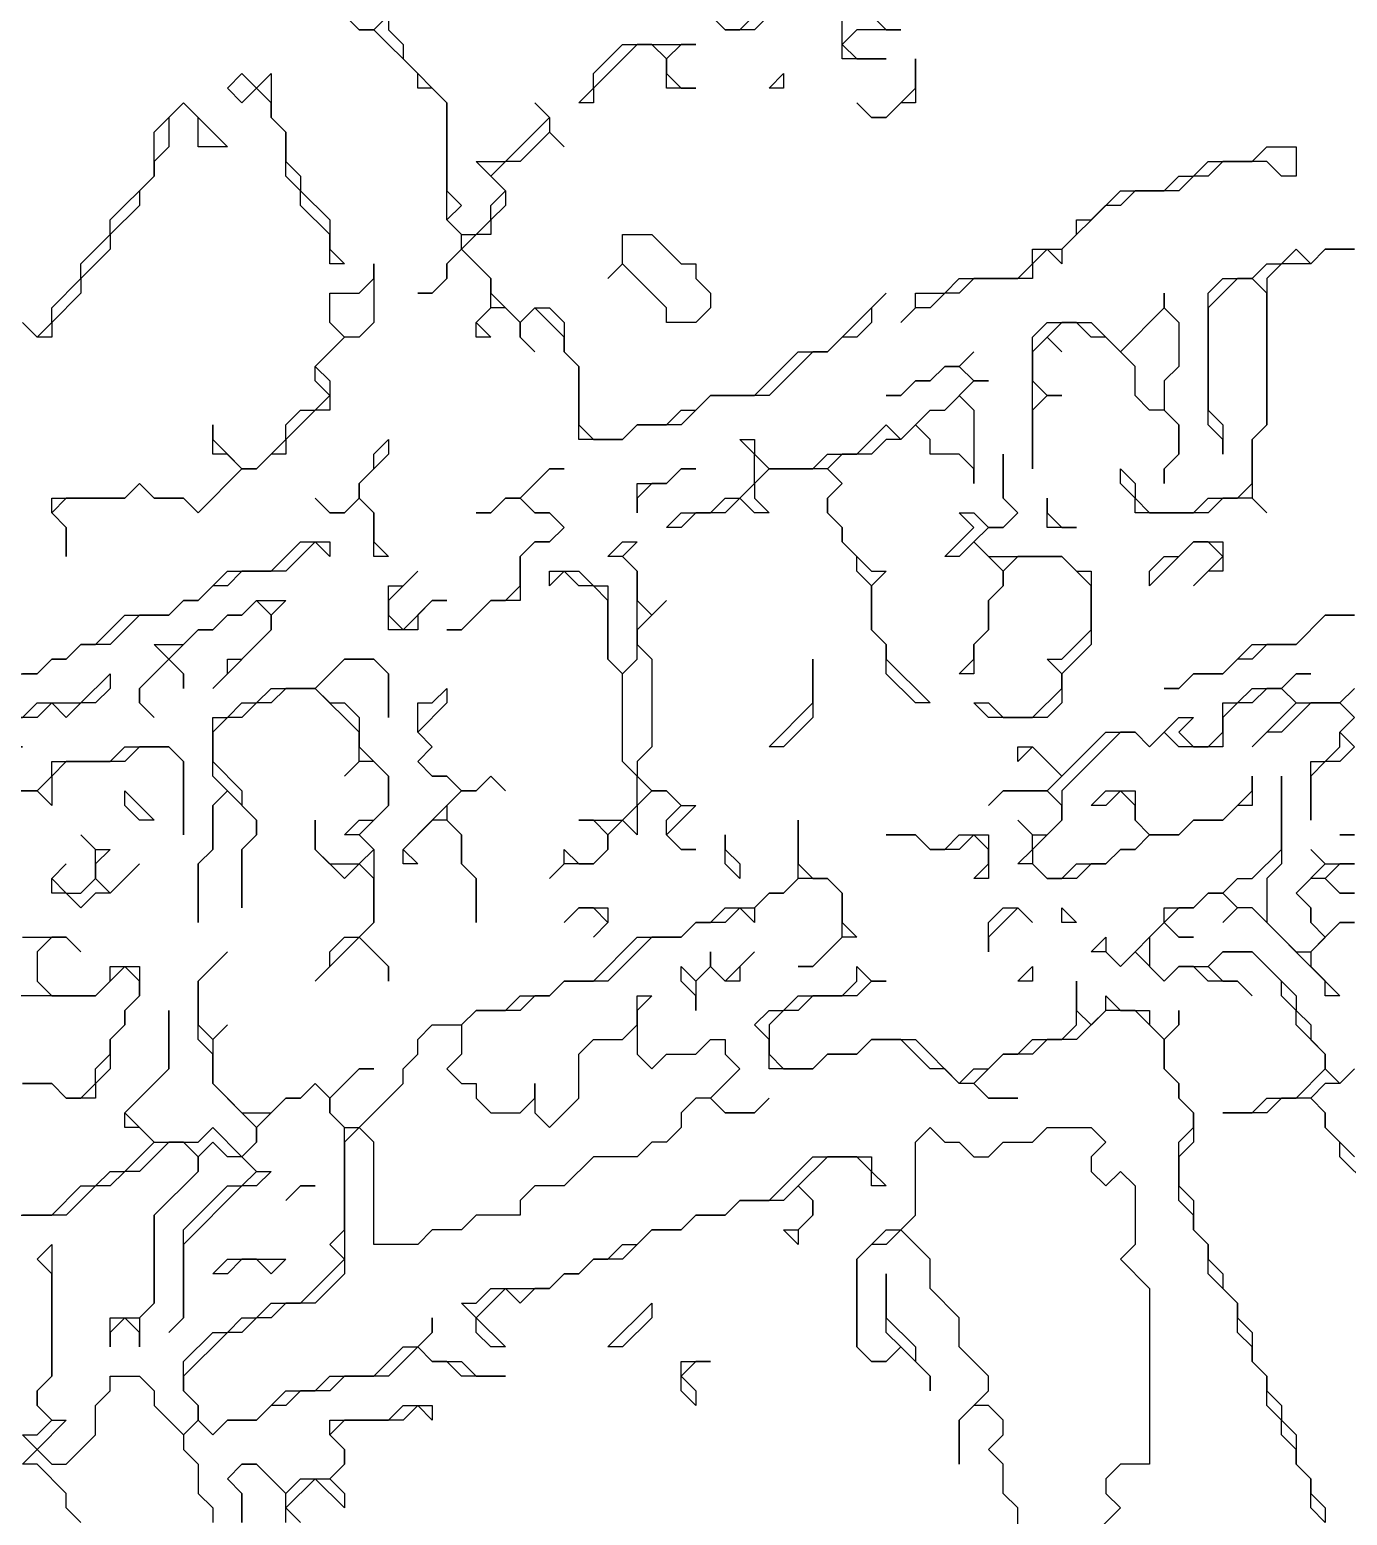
# Model space of a CAD drawing. Header units: metres. Extents: x 0 to 96.9, y 0 to 54.3.
# Drawn here: x 62.75 to 71.75, y 34.75 to 44.9 of the extents above; entities that cross this region are included whole.
import ezdxf

# ---------------------------------------------------------------- set-up
doc = ezdxf.new("R2010")
doc.units = ezdxf.units.M

msp = doc.modelspace()

# ---------------------------------------------------------------- linework, layer by layer
for points in [[(65.2, 45.3), (65.2, 44.9), (65.3, 44.8), (65.3, 44.7), (65.6, 44.4), (65.6, 43.8), (65.7, 43.7), (65.6, 43.6), (65.7, 43.5), (65.8, 43.5), (65.9, 43.6), (65.9, 43.7), (66, 43.8), (65.8, 44), (66, 44), (66.3, 44.3), (66.2, 44.4), (66.3, 44.3), (66.3, 44.2), (66.4, 44.1), (66.3, 44.2), (66.1, 44), (66, 44), (65.9, 43.9), (66, 43.8), (66, 43.7), (65.9, 43.6), (65.9, 43.5), (65.8, 43.5), (65.7, 43.4), (65.9, 43.2), (65.9, 43.1), (66.1, 42.9), (66.2, 43), (66.3, 43), (66.4, 42.9), (66.4, 42.7), (66.5, 42.6), (66.5, 42.2), (66.6, 42.1), (66.8, 42.1), (66.9, 42.2), (67.1, 42.2), (67.2, 42.3), (67.3, 42.3), (67.4, 42.4), (67.7, 42.4), (68, 42.7), (68.2, 42.7), (68.6, 43.1), (68.5, 43), (68.5, 42.9), (68.4, 42.8), (68.3, 42.8), (68.2, 42.7), (68.1, 42.7), (67.8, 42.4), (67.4, 42.4), (67.2, 42.2), (66.9, 42.2), (66.8, 42.1), (66.5, 42.1), (66.5, 42.6), (66.4, 42.7), (66.4, 42.8), (66.2, 43), (66.1, 42.9), (66.1, 42.8), (66.2, 42.7), (66.1, 42.8), (66.1, 42.9), (66, 43), (65.9, 43), (65.8, 42.9), (65.9, 42.8), (65.8, 42.8), (65.8, 42.9), (65.9, 43), (65.9, 43.2), (65.7, 43.4), (65.6, 43.3), (65.6, 43.2), (65.5, 43.1), (65.4, 43.1), (65.5, 43.1), (65.6, 43.2), (65.6, 43.3), (65.7, 43.4), (65.7, 43.5), (65.6, 43.6), (65.6, 44.4), (65.5, 44.5), (65.4, 44.5), (65.4, 44.6), (65.1, 44.9), (65, 44.9), (64.9, 45), (65, 44.9), (65.1, 44.9), (65.2, 45)], [(67.8, 45), (67.7, 44.9), (67.5, 44.9), (67.4, 45)], [(67.4, 45), (67.5, 44.9), (67.6, 44.9), (67.7, 45)], [(68.5, 45), (68.6, 44.9), (68.7, 44.9), (68.4, 44.9), (68.3, 44.8), (68.4, 44.7), (68.6, 44.7), (68.3, 44.7), (68.3, 45)], [(62.7, 42.9), (62.8, 42.8), (62.9, 42.9), (62.9, 43), (63.1, 43.2), (63.1, 43.3), (63.3, 43.5), (63.3, 43.6), (63.6, 43.9), (63.6, 44.2), (63.8, 44.4), (64.1, 44.1), (63.9, 44.1), (63.9, 44.3), (63.8, 44.4), (63.7, 44.3), (63.7, 44.1), (63.6, 44), (63.6, 43.9), (63.5, 43.8), (63.5, 43.7), (63.3, 43.5), (63.3, 43.4), (63.1, 43.2), (63.1, 43.1), (62.9, 42.9), (62.9, 42.8), (62.8, 42.8), (62.7, 42.9)], [(71.8, 43.4), (71.6, 43.4), (71.5, 43.3), (71.3, 43.3), (71.2, 43.2), (71.2, 42.2), (71.1, 42.1), (71.1, 41.7), (71.2, 41.6), (71.1, 41.7), (70.9, 41.7), (70.8, 41.6), (70.3, 41.6), (70.3, 41.7), (70.2, 41.8), (70.2, 41.9), (70.3, 41.8), (70.3, 41.7), (70.4, 41.6), (70.7, 41.6), (70.8, 41.7), (71, 41.7), (71.1, 41.8), (71.1, 42.1), (71.2, 42.2), (71.2, 43.1), (71.1, 43.2), (71, 43.2), (70.8, 43), (70.8, 42.3), (70.9, 42.2), (70.9, 42), (70.9, 42.1), (70.8, 42.2), (70.8, 43.1), (70.9, 43.2), (71.1, 43.2), (71.2, 43.3), (71.3, 43.3), (71.4, 43.4), (71.5, 43.3), (71.6, 43.4), (71.8, 43.4)], [(62.6, 40.5), (62.8, 40.5), (62.9, 40.6), (63, 40.6), (63.1, 40.7), (63.2, 40.7), (63.4, 40.9), (63.7, 40.9), (63.8, 41), (63.9, 41), (64.1, 41.2), (64.4, 41.2), (64.6, 41.4), (64.8, 41.4), (64.8, 41.3), (64.7, 41.4), (64.5, 41.2), (64.2, 41.2), (64.1, 41.1), (64, 41.1), (63.9, 41), (63.8, 41), (63.7, 40.9), (63.5, 40.9), (63.3, 40.7), (63.1, 40.7), (63, 40.6), (62.9, 40.6), (62.8, 40.5), (62.7, 40.5)], [(71.8, 40.9), (71.6, 40.9), (71.4, 40.7), (71.2, 40.7), (71.1, 40.6), (71, 40.6), (70.9, 40.5), (70.7, 40.5), (70.6, 40.4), (70.5, 40.4), (70.6, 40.4), (70.7, 40.5), (70.9, 40.5), (71.1, 40.7), (71.4, 40.7), (71.6, 40.9), (71.8, 40.9)], [(71.8, 40.2), (71.7, 40.1), (71.8, 40), (71.7, 39.9), (71.6, 39.9), (71.5, 39.8), (71.5, 39.5), (71.5, 39.9), (71.6, 39.9), (71.7, 40), (71.7, 40.1), (71.8, 40.2), (71.7, 40.3), (71.5, 40.3), (71.3, 40.1), (71.2, 40.1), (71.1, 40), (71.4, 40.3), (71.3, 40.4), (71.2, 40.4), (71.1, 40.3), (71, 40.3), (70.9, 40.2), (70.9, 40), (70.6, 40), (70.5, 40.1), (70.4, 40), (70.3, 40.1), (70.2, 40.1), (69.8, 39.7), (69.8, 39.5), (69.6, 39.3), (69.6, 39.2), (69.7, 39.1), (69.8, 39.1), (69.9, 39.2), (70.1, 39.2), (70.2, 39.3), (70.3, 39.3), (70.4, 39.4), (70.3, 39.5), (70.3, 39.6), (70.2, 39.7), (70.1, 39.6), (70, 39.6), (70.1, 39.7), (70.3, 39.7), (70.3, 39.5), (70.4, 39.4), (70.6, 39.4), (70.7, 39.5), (70.9, 39.5), (71.1, 39.7), (71.1, 39.8), (71.1, 39.6), (71, 39.6), (70.9, 39.5), (70.7, 39.5), (70.6, 39.4), (70.4, 39.4), (70.3, 39.3), (70.2, 39.3), (70.1, 39.2), (70, 39.2), (69.9, 39.1), (69.7, 39.1), (69.6, 39.2), (69.5, 39.2), (69.6, 39.3), (69.6, 39.4), (69.5, 39.5), (69.6, 39.4), (69.7, 39.4), (69.8, 39.5), (69.8, 39.6), (69.7, 39.7), (69.4, 39.7), (69.3, 39.6), (69.4, 39.7), (69.7, 39.7), (69.8, 39.8), (69.6, 40), (69.5, 39.9), (69.5, 40), (69.6, 40), (69.8, 39.8), (70.1, 40.1), (70.3, 40.1), (70.4, 40), (70.6, 40.2), (70.7, 40.2), (70.6, 40.1), (70.7, 40), (70.8, 40), (70.9, 40.1), (70.9, 40.3), (71, 40.3), (71.1, 40.4), (71.3, 40.4), (71.4, 40.5), (71.5, 40.5), (71.4, 40.5), (71.3, 40.4), (71.4, 40.3), (71.7, 40.3), (71.8, 40.4)], [(71.8, 40.4), (71.7, 40.3), (71.8, 40.2)], [(62.6, 39.7), (62.8, 39.7), (62.9, 39.8), (62.9, 39.9), (63.3, 39.9), (63.4, 40), (63.7, 40), (63.8, 39.9), (63.8, 39.4), (63.8, 39.9), (63.7, 40), (63.5, 40), (63.4, 39.9), (63, 39.9), (62.9, 39.8), (62.9, 39.6), (62.8, 39.7), (62.4, 39.7)], [(71.9, 37), (71.7, 37.2), (71.7, 37.3), (71.6, 37.4), (71.6, 37.5), (71.5, 37.6), (71.3, 37.6), (71.2, 37.5), (70.9, 37.5), (71.1, 37.5), (71.2, 37.6), (71.4, 37.6), (71.6, 37.8), (71.6, 37.9), (71.4, 38.1), (71.4, 38.2), (71.3, 38.3), (71.3, 38.4), (71.1, 38.6), (70.9, 38.6), (70.8, 38.5), (70.9, 38.4), (71, 38.4), (71.1, 38.3), (71, 38.4), (70.8, 38.4), (70.7, 38.5), (70.6, 38.5), (70.5, 38.4), (70.3, 38.6), (70.2, 38.5), (70.1, 38.6), (70, 38.6), (70.1, 38.7), (70.1, 38.6), (70.2, 38.5), (70.5, 38.8), (70.5, 38.9), (70.7, 38.9), (70.8, 39), (70.9, 39), (71, 39.1), (71.1, 39.1), (71.3, 39.3), (71.3, 39.8), (71.3, 39.2), (71.2, 39.1), (71.2, 38.8), (71.4, 38.6), (71.5, 38.6), (71.6, 38.7), (71.5, 38.8), (71.5, 38.9), (71.4, 39), (71.6, 39.2), (71.5, 39.3), (71.6, 39.2), (71.8, 39.2), (71.7, 39.2), (71.6, 39.1), (71.7, 39), (71.8, 39), (71.7, 39), (71.6, 39.1), (71.5, 39.1), (71.4, 39), (71.5, 38.9), (71.5, 38.8), (71.6, 38.7), (71.7, 38.8), (71.8, 38.8), (71.7, 38.8), (71.5, 38.6), (71.5, 38.5), (71.7, 38.3), (71.6, 38.3), (71.6, 38.4), (71.1, 38.9), (71, 38.9), (70.9, 38.8), (71, 38.9), (70.9, 39), (70.8, 39), (70.7, 38.9), (70.6, 38.9), (70.5, 38.8), (70.6, 38.7), (70.7, 38.7), (70.6, 38.7), (70.5, 38.8), (70.4, 38.7), (70.4, 38.5), (70.5, 38.4), (70.6, 38.5), (70.8, 38.5), (70.9, 38.6), (71.1, 38.6), (71.4, 38.3), (71.4, 38.2), (71.5, 38.1), (71.5, 38), (71.6, 37.9), (71.6, 37.8), (71.7, 37.7), (71.8, 37.8)], [(62.6, 36.8), (62.9, 36.8), (63.1, 37), (63.2, 37), (63.3, 37.1), (63.4, 37.1), (63.6, 37.3), (63.5, 37.4), (63.4, 37.4), (63.4, 37.5), (63.7, 37.8), (63.7, 38.2), (63.7, 37.8), (63.4, 37.5), (63.6, 37.3), (63.9, 37.3), (64, 37.4), (64.2, 37.2), (64.3, 37.3), (64.3, 37.4), (64, 37.7), (64, 37.9), (63.9, 38), (63.9, 38.4), (64.1, 38.6), (63.9, 38.4), (63.9, 38.1), (64, 38), (64.1, 38.1), (64, 38), (64, 37.7), (64.2, 37.5), (64.4, 37.5), (64.5, 37.6), (64.6, 37.6), (64.7, 37.7), (64.8, 37.6), (65, 37.8), (65.1, 37.8), (65, 37.8), (64.8, 37.6), (64.8, 37.5), (64.9, 37.4), (65, 37.4), (65.3, 37.7), (65.3, 37.8), (65.4, 37.9), (65.4, 38), (65.5, 38.1), (65.7, 38.1), (65.8, 38.2), (66, 38.2), (66.1, 38.3), (66.3, 38.3), (66.4, 38.4), (66.6, 38.4), (66.9, 38.7), (67.2, 38.7), (67.3, 38.8), (67.4, 38.8), (67.5, 38.9), (67.7, 38.9), (67.8, 39), (67.9, 39), (68, 39.1), (68, 39.5), (68, 39.2), (68.1, 39.1), (68.2, 39.1), (68.3, 39), (68.3, 38.8), (68.4, 38.7), (68.3, 38.7), (68.1, 38.5), (68, 38.5), (68.1, 38.5), (68.3, 38.7), (68.3, 39), (68.2, 39.1), (68, 39.1), (67.9, 39), (67.8, 39), (67.7, 38.9), (67.7, 38.8), (67.6, 38.9), (67.5, 38.8), (67.3, 38.8), (67.2, 38.7), (67, 38.7), (66.7, 38.4), (66.4, 38.4), (66.3, 38.3), (66.2, 38.3), (66.1, 38.2), (65.8, 38.2), (65.7, 38.1), (65.7, 37.9), (65.6, 37.8), (65.7, 37.7), (65.8, 37.7), (65.8, 37.6), (65.9, 37.5), (66.1, 37.5), (66.2, 37.6), (66.2, 37.7), (66.2, 37.5), (66.3, 37.4), (66.5, 37.6), (66.5, 37.9), (66.6, 38), (66.8, 38), (66.9, 38.1), (66.9, 38.3), (67, 38.3), (66.9, 38.2), (66.9, 37.9), (67, 37.8), (67.1, 37.9), (67.3, 37.9), (67.4, 38), (67.5, 38), (67.5, 37.9), (67.6, 37.8), (67.4, 37.6), (67.5, 37.5), (67.7, 37.5), (67.8, 37.6), (67.7, 37.5), (67.5, 37.5), (67.4, 37.6), (67.3, 37.6), (67.2, 37.5), (67.2, 37.4), (67.1, 37.3), (67, 37.3), (66.9, 37.2), (66.6, 37.2), (66.4, 37), (66.2, 37), (66.1, 36.9), (66.1, 36.8), (65.8, 36.8), (65.7, 36.7), (65.5, 36.7), (65.4, 36.6), (65.1, 36.6), (65.1, 37.3), (65, 37.4), (64.9, 37.3), (64.9, 36.4), (64.7, 36.2), (64.5, 36.2), (64.4, 36.1), (64.3, 36.1), (64.2, 36), (64.1, 36), (63.8, 35.7), (63.8, 35.6), (63.9, 35.5), (63.9, 35.4), (64, 35.3), (64.1, 35.4), (64.3, 35.4), (64.5, 35.6), (64.7, 35.6), (64.8, 35.7), (65.1, 35.7), (65.3, 35.9), (65.4, 35.9), (65.5, 36), (65.5, 36.1), (65.5, 36), (65.4, 35.9), (65.5, 35.8), (65.7, 35.8), (65.8, 35.7), (66, 35.7), (65.7, 35.7), (65.6, 35.8), (65.5, 35.8), (65.4, 35.9), (65.2, 35.7), (64.9, 35.7), (64.8, 35.6), (64.6, 35.6), (64.5, 35.5), (64.4, 35.5), (64.3, 35.4), (64.1, 35.4), (64, 35.3), (63.9, 35.4), (63.8, 35.3), (63.8, 35.2), (63.9, 35.1), (63.9, 34.9), (64, 34.8), (64, 34.7)], [(71.8, 39.4), (71.7, 39.4), (71.8, 39.4)], [(62.7, 38.7), (63, 38.7), (63.1, 38.6), (63, 38.7), (62.9, 38.7), (62.8, 38.6), (62.8, 38.4), (62.9, 38.3), (63.2, 38.3), (63.3, 38.4), (63.3, 38.5), (63.5, 38.5), (63.5, 38.3), (63.4, 38.2), (63.4, 38.1), (63.3, 38), (63.3, 37.8), (63.2, 37.7), (63.2, 37.6), (63, 37.6), (62.9, 37.7), (62.7, 37.7)], [(62.7, 37.7), (62.9, 37.7), (63, 37.6), (63.1, 37.6), (63.2, 37.7), (63.2, 37.8), (63.3, 37.9), (63.3, 38), (63.4, 38.1), (63.4, 38.2), (63.5, 38.3), (63.5, 38.4), (63.4, 38.5), (63.2, 38.3), (62.6, 38.3)], [(71.6, 34.7), (71.5, 34.8), (71.5, 35), (71.4, 35.1), (71.4, 35.2), (71.3, 35.3), (71.3, 35.4), (71.2, 35.5), (71.2, 35.7), (71.1, 35.8), (71.1, 35.9), (71, 36), (71, 36.2), (70.8, 36.4), (70.8, 36.6), (70.7, 36.7), (70.7, 36.8), (70.6, 36.9), (70.6, 37.3), (70.7, 37.4), (70.7, 37.5), (70.6, 37.6), (70.6, 37.7), (70.5, 37.8), (70.5, 38), (70.3, 38.2), (70.1, 38.2), (69.9, 38), (69.7, 38), (69.6, 37.9), (69.4, 37.9), (69.2, 37.7), (69.3, 37.6), (69.5, 37.6), (69.3, 37.6), (69.2, 37.7), (69.1, 37.7), (69, 37.8), (68.9, 37.8), (68.7, 38), (68.5, 38), (68.4, 37.9), (68.2, 37.9), (68.1, 37.8), (67.8, 37.8), (67.8, 38), (67.7, 38.1), (67.8, 38.2), (67.9, 38.2), (68, 38.3), (68.3, 38.3), (68.4, 38.4), (68.4, 38.5), (68.5, 38.4), (68.6, 38.4), (68.5, 38.4), (68.4, 38.3), (68.1, 38.3), (68, 38.2), (67.9, 38.2), (67.8, 38.1), (67.8, 37.9), (67.9, 37.8), (68.1, 37.8), (68.2, 37.9), (68.4, 37.9), (68.5, 38), (68.8, 38), (69.1, 37.7), (69.2, 37.8), (69.3, 37.8), (69.4, 37.9), (69.5, 37.9), (69.6, 38), (69.8, 38), (69.9, 38.1), (69.9, 38.4), (69.9, 38.2), (70, 38.1), (70.1, 38.2), (70.1, 38.3), (70.2, 38.2), (70.4, 38.2), (70.4, 38.1), (70.5, 38), (70.6, 38.1), (70.6, 38.2), (70.6, 38.1), (70.5, 38), (70.5, 37.8), (70.6, 37.7), (70.6, 37.6), (70.7, 37.5), (70.7, 37.3), (70.6, 37.2), (70.6, 37), (70.7, 36.9), (70.7, 36.7), (70.8, 36.6), (70.8, 36.5), (70.9, 36.4), (70.9, 36.3), (71, 36.2), (71, 36.1), (71.1, 36), (71.1, 35.8), (71.2, 35.7), (71.2, 35.6), (71.3, 35.5), (71.3, 35.4), (71.4, 35.3), (71.4, 35.1), (71.5, 35), (71.5, 34.9), (71.6, 34.8), (71.6, 34.7)], [(71.8, 37.8), (71.7, 37.7), (71.6, 37.7), (71.5, 37.6), (71.6, 37.5), (71.6, 37.4), (71.8, 37.2)], [(63.1, 34.7), (63, 34.8), (63, 34.9), (62.8, 35.1), (62.7, 35.1), (62.8, 35.2), (62.7, 35.3), (62.8, 35.3), (62.9, 35.4), (62.8, 35.5), (62.8, 35.6), (62.9, 35.7), (62.9, 36.4), (62.8, 36.5), (62.9, 36.6), (62.9, 35.7), (62.8, 35.6), (62.8, 35.5), (62.9, 35.4), (63, 35.4), (62.8, 35.2), (62.9, 35.1), (63, 35.1), (63.2, 35.3), (63.2, 35.5), (63.3, 35.6), (63.3, 35.7), (63.5, 35.7), (63.6, 35.6), (63.6, 35.5), (63.8, 35.3), (63.9, 35.4), (63.9, 35.5), (63.8, 35.6), (63.8, 35.8), (64, 36), (64.1, 36), (64.2, 36.1), (64.3, 36.1), (64.4, 36.2), (64.6, 36.2), (64.9, 36.5), (64.8, 36.6), (64.9, 36.7), (64.9, 37.4), (64.8, 37.5), (64.8, 37.6), (64.7, 37.7), (64.6, 37.6), (64.5, 37.6), (64.3, 37.4), (64.3, 37.3), (64.2, 37.2), (64.3, 37.1), (64.4, 37.1), (64.3, 37), (64.2, 37), (63.8, 36.6), (63.8, 36.1), (63.7, 36), (63.8, 36.1), (63.8, 36.7), (64.1, 37), (64.2, 37), (64.3, 37.1), (64.2, 37.2), (64.1, 37.2), (64, 37.3), (63.9, 37.2), (63.9, 37.1), (63.6, 36.8), (63.6, 36.2), (63.5, 36.1), (63.5, 35.9), (63.5, 36), (63.4, 36.1), (63.3, 36), (63.3, 35.9), (63.3, 36.1), (63.5, 36.1), (63.6, 36.2), (63.6, 36.8), (63.9, 37.1), (63.9, 37.2), (63.8, 37.3), (63.7, 37.3), (63.5, 37.1), (63.4, 37.1), (63.3, 37), (63.2, 37), (63, 36.8), (62.7, 36.8)], [(69.5, 34.5), (69.5, 34.8), (69.4, 34.9), (69.4, 35.1), (69.3, 35.2), (69.4, 35.3), (69.4, 35.4), (69.3, 35.5), (69.2, 35.5), (69.1, 35.4), (69.1, 35.1), (69.1, 35.4), (69.3, 35.6), (69.3, 35.7), (69.1, 35.9), (69.1, 36.1), (68.9, 36.3), (68.9, 36.5), (68.7, 36.7), (68.6, 36.6), (68.5, 36.6), (68.4, 36.5), (68.4, 35.9), (68.5, 35.8), (68.6, 35.8), (68.7, 35.9), (68.6, 36), (68.6, 36.4), (68.6, 36.1), (68.8, 35.9), (68.8, 35.8), (68.9, 35.7), (68.9, 35.6), (68.9, 35.7), (68.7, 35.9), (68.6, 35.8), (68.5, 35.8), (68.4, 35.9), (68.4, 36.5), (68.6, 36.7), (68.7, 36.7), (68.8, 36.8), (68.8, 37.3), (68.9, 37.4), (69, 37.3), (69.1, 37.3), (69.2, 37.2), (69.3, 37.2), (69.4, 37.3), (69.6, 37.3), (69.7, 37.4), (70, 37.4), (70.1, 37.3), (70, 37.2), (70, 37.1), (70.1, 37), (70.2, 37.1), (70.3, 37), (70.3, 36.6), (70.2, 36.5), (70.4, 36.3), (70.4, 35.1), (70.2, 35.1), (70.1, 35), (70.1, 34.9), (70.2, 34.8), (70, 34.6)], [(64.2, 34.7), (64.2, 34.9), (64.1, 35), (64.2, 35.1), (64.3, 35.1), (64.5, 34.9), (64.6, 35), (64.8, 35), (64.9, 35.1), (64.9, 35.2), (64.8, 35.3), (64.8, 35.4), (65.2, 35.4), (65.3, 35.5), (65.5, 35.5), (65.5, 35.4), (65.4, 35.5), (65.3, 35.4), (64.9, 35.4), (64.8, 35.3), (64.9, 35.2), (64.9, 35.1), (64.8, 35), (64.9, 34.9), (64.9, 34.8), (64.7, 35), (64.5, 34.8), (64.6, 34.7)], [(64.5, 34.7), (64.5, 34.9), (64.3, 35.1), (64.2, 35.1), (64.1, 35), (64.2, 34.9), (64.2, 34.7)]]:
    msp.add_lwpolyline(points)
for points in [[(66.5, 44.4), (66.6, 44.5), (66.6, 44.6), (66.8, 44.8), (67.3, 44.8), (67.2, 44.8), (67.1, 44.7), (67.1, 44.6), (67.2, 44.5), (67.3, 44.5), (67.1, 44.5), (67.1, 44.7), (67, 44.8), (66.9, 44.8), (66.6, 44.5), (66.6, 44.4)], [(68.5, 44.3), (68.4, 44.4), (68.5, 44.3), (68.6, 44.3), (68.8, 44.5), (68.8, 44.7), (68.8, 44.4), (68.7, 44.4), (68.6, 44.3)], [(64.8, 43.3), (64.8, 43.5), (64.6, 43.7), (64.6, 43.8), (64.5, 43.9), (64.5, 44.2), (64.4, 44.3), (64.4, 44.4), (64.3, 44.5), (64.2, 44.4), (64.1, 44.5), (64.2, 44.6), (64.3, 44.5), (64.4, 44.6), (64.4, 44.3), (64.5, 44.2), (64.5, 44), (64.6, 43.9), (64.6, 43.8), (64.8, 43.6), (64.8, 43.4), (64.9, 43.3)], [(67.8, 44.5), (67.9, 44.6), (67.9, 44.5)], [(68.7, 42.9), (68.8, 43), (68.8, 43.1), (69, 43.1), (69.1, 43.2), (69.5, 43.2), (69.6, 43.3), (69.6, 43.4), (69.8, 43.4), (69.9, 43.5), (69.9, 43.6), (70, 43.6), (70.2, 43.8), (70.5, 43.8), (70.6, 43.9), (70.7, 43.9), (70.8, 44), (71.1, 44), (71.2, 44.1), (71.4, 44.1), (71.4, 43.9), (71.3, 43.9), (71.2, 44), (70.9, 44), (70.8, 43.9), (70.7, 43.9), (70.6, 43.8), (70.3, 43.8), (70.2, 43.7), (70.1, 43.7), (69.8, 43.4), (69.8, 43.3), (69.7, 43.4), (69.6, 43.3), (69.6, 43.2), (69.2, 43.2), (69.1, 43.1), (69, 43.1), (68.9, 43), (68.8, 43)], [(67.1, 42.9), (67.1, 43), (66.8, 43.3), (66.7, 43.2), (66.8, 43.3), (66.8, 43.5), (67, 43.5), (67.2, 43.3), (67.3, 43.3), (67.3, 43.2), (67.4, 43.1), (67.4, 43), (67.3, 42.9)], [(63, 41.3), (63, 41.5), (62.9, 41.6), (62.9, 41.7), (63.4, 41.7), (63.5, 41.8), (63.6, 41.7), (63.8, 41.7), (63.9, 41.6), (64.2, 41.9), (64.1, 42), (64, 42), (64, 42.2), (64, 42.1), (64.2, 41.9), (64.3, 41.9), (64.5, 42.1), (64.5, 42.2), (64.6, 42.3), (64.7, 42.3), (64.8, 42.4), (64.7, 42.5), (64.7, 42.6), (64.9, 42.8), (64.8, 42.9), (64.8, 43.1), (65, 43.1), (65.1, 43.2), (65.1, 43.3), (65.1, 42.9), (65, 42.8), (64.9, 42.8), (64.7, 42.6), (64.8, 42.5), (64.8, 42.3), (64.7, 42.3), (64.5, 42.1), (64.5, 42), (64.4, 42), (64.3, 41.9), (64.2, 41.9), (63.9, 41.6), (63.8, 41.7), (63.6, 41.7), (63.5, 41.8), (63.4, 41.7), (63, 41.7), (62.9, 41.6), (63, 41.5)], [(70.5, 41.8), (70.5, 41.9), (70.6, 42), (70.6, 42.2), (70.5, 42.3), (70.4, 42.3), (70.3, 42.4), (70.3, 42.6), (70.1, 42.8), (70, 42.8), (69.9, 42.9), (69.8, 42.9), (69.7, 42.8), (69.8, 42.7), (69.7, 42.8), (69.6, 42.7), (69.6, 42.5), (69.7, 42.4), (69.8, 42.4), (69.7, 42.4), (69.6, 42.3), (69.6, 41.9), (69.6, 42.8), (69.7, 42.9), (70, 42.9), (70.2, 42.7), (70.5, 43), (70.5, 43.1), (70.5, 43), (70.6, 42.9), (70.6, 42.6), (70.5, 42.5), (70.5, 42.3), (70.6, 42.2), (70.6, 42), (70.5, 41.9)], [(68.8, 40.3), (68.6, 40.5), (68.6, 40.7), (68.5, 40.8), (68.5, 41.1), (68.4, 41.2), (68.4, 41.3), (68.3, 41.4), (68.3, 41.5), (68.2, 41.6), (68.2, 41.7), (68.3, 41.8), (68.2, 41.9), (67.8, 41.9), (67.7, 41.8), (67.7, 41.7), (67.8, 41.6), (67.7, 41.6), (67.6, 41.7), (67.5, 41.6), (67.3, 41.6), (67.2, 41.5), (67.1, 41.5), (67.2, 41.6), (67.4, 41.6), (67.5, 41.7), (67.6, 41.7), (67.7, 41.8), (67.7, 42), (67.6, 42.1), (67.7, 42.1), (67.7, 42), (67.8, 41.9), (68.1, 41.9), (68.2, 42), (68.4, 42), (68.6, 42.2), (68.7, 42.1), (68.9, 42.3), (69, 42.3), (69.2, 42.5), (69.1, 42.6), (69, 42.6), (68.9, 42.5), (68.8, 42.5), (68.7, 42.4), (68.6, 42.4), (68.7, 42.4), (68.8, 42.5), (68.9, 42.5), (69, 42.6), (69.1, 42.6), (69.2, 42.7), (69.1, 42.6), (69.2, 42.5), (69.3, 42.5), (69.2, 42.5), (69.1, 42.4), (69.2, 42.3), (69.2, 41.8), (69.2, 41.9), (69.1, 42), (68.9, 42), (68.9, 42.1), (68.8, 42.2), (68.7, 42.1), (68.6, 42.1), (68.5, 42), (68.3, 42), (68.2, 41.9), (68.3, 41.8), (68.2, 41.7), (68.2, 41.6), (68.3, 41.5), (68.3, 41.4), (68.5, 41.2), (68.6, 41.2), (68.5, 41.1), (68.5, 40.8), (68.6, 40.7), (68.6, 40.6), (68.9, 40.3)], [(65.1, 41.3), (65.1, 41.6), (65, 41.7), (64.9, 41.6), (64.8, 41.6), (64.7, 41.7), (64.8, 41.6), (64.9, 41.6), (65, 41.7), (65, 41.8), (65.1, 41.9), (65.1, 42), (65.2, 42.1), (65.2, 42), (65, 41.8), (65, 41.7), (65.1, 41.6), (65.1, 41.4), (65.2, 41.3)], [(69.3, 40.2), (69.2, 40.3), (69.3, 40.3), (69.4, 40.2), (69.6, 40.2), (69.8, 40.4), (69.8, 40.5), (69.7, 40.6), (69.8, 40.6), (70, 40.8), (70, 41.1), (69.8, 41.3), (69.5, 41.3), (69.4, 41.2), (69.4, 41.1), (69.3, 41), (69.3, 40.8), (69.2, 40.7), (69.2, 40.5), (69.1, 40.5), (69.2, 40.6), (69.2, 40.7), (69.3, 40.8), (69.3, 41), (69.4, 41.1), (69.4, 41.2), (69.2, 41.4), (69.1, 41.3), (69, 41.3), (69.2, 41.5), (69.1, 41.6), (69.2, 41.6), (69.3, 41.5), (69.4, 41.5), (69.5, 41.6), (69.4, 41.7), (69.4, 42), (69.4, 41.7), (69.5, 41.6), (69.4, 41.5), (69.3, 41.5), (69.2, 41.4), (69.3, 41.3), (69.8, 41.3), (69.9, 41.2), (70, 41.2), (70, 40.7), (69.8, 40.5), (69.8, 40.3), (69.7, 40.2)], [(65.6, 40.8), (65.7, 40.8), (65.9, 41), (66, 41), (66.1, 41.1), (66.1, 41.3), (66.2, 41.4), (66.3, 41.4), (66.4, 41.5), (66.3, 41.6), (66.2, 41.6), (66.1, 41.7), (66, 41.7), (65.9, 41.6), (65.8, 41.6), (65.9, 41.6), (66, 41.7), (66.1, 41.7), (66.3, 41.9), (66.4, 41.9), (66.3, 41.9), (66.1, 41.7), (66.2, 41.6), (66.3, 41.6), (66.4, 41.5), (66.3, 41.4), (66.2, 41.4), (66.1, 41.3), (66.1, 41), (65.9, 41), (65.7, 40.8)], [(66.9, 41.6), (66.9, 41.8), (67.1, 41.8), (67.2, 41.9), (67.3, 41.9), (67.2, 41.9), (67.1, 41.8), (67, 41.8), (66.9, 41.7)], [(69.7, 41.5), (69.7, 41.7), (69.7, 41.6), (69.8, 41.5), (69.9, 41.5)], [(66.3, 39.1), (66.4, 39.2), (66.4, 39.3), (66.5, 39.2), (66.6, 39.2), (66.7, 39.3), (66.7, 39.4), (66.6, 39.5), (66.5, 39.5), (66.8, 39.5), (66.9, 39.6), (66.9, 39.8), (66.8, 39.9), (66.8, 40.5), (66.7, 40.6), (66.7, 41), (66.6, 41.1), (66.5, 41.1), (66.4, 41.2), (66.3, 41.1), (66.3, 41.2), (66.5, 41.2), (66.6, 41.1), (66.7, 41.1), (66.7, 40.6), (66.8, 40.5), (66.9, 40.6), (66.9, 41.2), (66.8, 41.3), (66.7, 41.3), (66.8, 41.4), (66.9, 41.4), (66.8, 41.3), (66.9, 41.2), (66.9, 41), (67, 40.9), (67.1, 41), (66.9, 40.8), (66.9, 40.7), (67, 40.6), (67, 40), (66.9, 39.9), (66.9, 39.8), (67, 39.7), (67.1, 39.7), (67.2, 39.6), (67.3, 39.6), (67.1, 39.4), (67.2, 39.3), (67.3, 39.3), (67.2, 39.3), (67.1, 39.4), (67.1, 39.5), (67.2, 39.6), (67.1, 39.7), (67, 39.7), (66.9, 39.6), (66.9, 39.4), (66.8, 39.5), (66.7, 39.4), (66.7, 39.3), (66.6, 39.2), (66.4, 39.2)], [(70.4, 41.1), (70.4, 41.2), (70.5, 41.3), (70.6, 41.3), (70.7, 41.4), (70.9, 41.4), (70.9, 41.2), (70.8, 41.2), (70.7, 41.1), (70.9, 41.3), (70.8, 41.4), (70.7, 41.4)], [(65.2, 40.8), (65.2, 41.1), (65.3, 41.1), (65.4, 41.2), (65.2, 41), (65.2, 40.9), (65.3, 40.8), (65.5, 41), (65.6, 41), (65.5, 41), (65.4, 40.9), (65.4, 40.8)], [(63.6, 40.2), (63.5, 40.3), (63.5, 40.4), (63.7, 40.6), (63.6, 40.7), (63.8, 40.7), (63.9, 40.8), (64, 40.8), (64.1, 40.9), (64.2, 40.9), (64.3, 41), (64.5, 41), (64.4, 40.9), (64.4, 40.8), (64, 40.4), (64.1, 40.5), (64.1, 40.6), (64.2, 40.6), (64.4, 40.8), (64.4, 40.9), (64.3, 41), (64.2, 40.9), (64.1, 40.9), (64, 40.8), (63.9, 40.8), (63.7, 40.6), (63.8, 40.5), (63.8, 40.4), (63.8, 40.5), (63.7, 40.6), (63.5, 40.4), (63.5, 40.3)], [(62.6, 40), (62.5, 40.1), (62.6, 40.2), (62.7, 40.2), (62.8, 40.3), (63.1, 40.3), (63.3, 40.5), (63.3, 40.4), (63.2, 40.3), (63.1, 40.3), (63, 40.2), (62.9, 40.3), (62.8, 40.2), (62.6, 40.2), (62.5, 40.1), (62.6, 40), (62.7, 40)], [(64.7, 38.4), (64.8, 38.5), (64.8, 38.6), (64.9, 38.7), (65, 38.7), (65.1, 38.8), (65.1, 39.1), (65, 39.2), (64.9, 39.1), (64.7, 39.3), (64.7, 39.5), (64.7, 39.3), (64.8, 39.2), (65, 39.2), (65.1, 39.3), (65, 39.4), (64.9, 39.4), (65, 39.5), (65.1, 39.5), (65.2, 39.6), (65.2, 39.8), (65.1, 39.9), (65, 39.9), (64.9, 39.8), (65, 39.9), (65, 40.1), (64.7, 40.4), (64.5, 40.4), (64.4, 40.3), (64.3, 40.3), (64.2, 40.2), (64.1, 40.2), (64, 40.1), (64, 39.9), (64.2, 39.7), (64.2, 39.6), (64.3, 39.5), (64.3, 39.4), (64.2, 39.3), (64.2, 38.9), (64.2, 39.3), (64.3, 39.4), (64.3, 39.5), (64.1, 39.7), (64, 39.6), (64, 39.3), (63.9, 39.2), (63.9, 38.8), (63.9, 39.2), (64, 39.3), (64, 39.6), (64.1, 39.7), (64, 39.8), (64, 40.2), (64.1, 40.2), (64.2, 40.3), (64.3, 40.3), (64.4, 40.4), (64.7, 40.4), (64.9, 40.6), (65.1, 40.6), (65.2, 40.5), (65.2, 40.2), (65.2, 40.5), (65.1, 40.6), (64.9, 40.6), (64.7, 40.4), (64.8, 40.3), (64.9, 40.3), (65, 40.2), (65, 40), (65.2, 39.8), (65.2, 39.6), (65, 39.4), (65.1, 39.3), (65.1, 38.8), (65, 38.7), (65.2, 38.5), (65.2, 38.4), (65.2, 38.5), (65, 38.7)], [(67.8, 40), (68.1, 40.3), (68.1, 40.6), (68.1, 40.2), (67.9, 40)], [(65.8, 38.8), (65.8, 39.1), (65.7, 39.2), (65.7, 39.4), (65.6, 39.5), (65.5, 39.5), (65.3, 39.3), (65.4, 39.2), (65.3, 39.2), (65.3, 39.3), (65.7, 39.7), (65.6, 39.8), (65.5, 39.8), (65.4, 39.9), (65.5, 40), (65.4, 40.1), (65.4, 40.3), (65.5, 40.3), (65.6, 40.4), (65.6, 40.3), (65.4, 40.1), (65.5, 40), (65.4, 39.9), (65.5, 39.8), (65.6, 39.8), (65.7, 39.7), (65.8, 39.7), (65.9, 39.8), (66, 39.7), (65.9, 39.8), (65.8, 39.7), (65.7, 39.7), (65.6, 39.6), (65.6, 39.5), (65.7, 39.4), (65.7, 39.2), (65.8, 39.1)], [(63.5, 39.5), (63.4, 39.6), (63.4, 39.7), (63.6, 39.5)], [(63.1, 38.9), (63, 39), (62.9, 39), (62.9, 39.1), (63, 39.2), (62.9, 39.1), (63, 39), (63.1, 39), (63.2, 39.1), (63.2, 39.3), (63.1, 39.4), (63.2, 39.3), (63.3, 39.3), (63.2, 39.2), (63.2, 39.1), (63.3, 39), (63.5, 39.2), (63.3, 39), (63.2, 39)], [(67.6, 39.1), (67.5, 39.2), (67.5, 39.4), (67.5, 39.3), (67.6, 39.2)], [(69.2, 39.1), (69.3, 39.2), (69.3, 39.3), (69.2, 39.4), (69.1, 39.3), (68.9, 39.3), (68.8, 39.4), (68.6, 39.4), (68.8, 39.4), (68.9, 39.3), (69, 39.3), (69.1, 39.4), (69.3, 39.4), (69.3, 39.1)], [(66.6, 38.7), (66.7, 38.8), (66.6, 38.9), (66.5, 38.9), (66.4, 38.8), (66.5, 38.9), (66.7, 38.9), (66.7, 38.8)], [(69.3, 38.6), (69.3, 38.8), (69.4, 38.9), (69.5, 38.9), (69.6, 38.8), (69.5, 38.9), (69.3, 38.7)], [(69.8, 38.8), (69.8, 38.9), (69.9, 38.8)], [(67.3, 38.2), (67.3, 38.3), (67.2, 38.4), (67.2, 38.5), (67.3, 38.4), (67.4, 38.5), (67.4, 38.6), (67.4, 38.5), (67.5, 38.4), (67.7, 38.6), (67.6, 38.5), (67.6, 38.4), (67.5, 38.4), (67.4, 38.5), (67.3, 38.4)], [(69.5, 38.4), (69.6, 38.5), (69.6, 38.4)], [(65.9, 35.9), (65.8, 36), (65.8, 36.1), (65.7, 36.2), (65.8, 36.2), (65.9, 36.3), (66.3, 36.3), (66.4, 36.4), (66.5, 36.4), (66.6, 36.5), (66.7, 36.5), (66.8, 36.6), (66.9, 36.6), (67, 36.7), (67.2, 36.7), (67.3, 36.8), (67.5, 36.8), (67.6, 36.9), (67.8, 36.9), (68.1, 37.2), (68.5, 37.2), (68.5, 37.1), (68.6, 37), (68.5, 37), (68.5, 37.1), (68.4, 37.2), (68.2, 37.2), (68, 37), (68.1, 36.9), (68.1, 36.8), (68, 36.7), (68, 36.6), (67.9, 36.7), (68, 36.7), (68.1, 36.8), (68.1, 36.9), (68, 37), (67.9, 36.9), (67.6, 36.9), (67.5, 36.8), (67.3, 36.8), (67.2, 36.7), (67, 36.7), (66.8, 36.5), (66.6, 36.5), (66.5, 36.4), (66.4, 36.4), (66.3, 36.3), (66.2, 36.3), (66.1, 36.2), (66, 36.3), (65.8, 36.1), (66, 35.9)], [(64.5, 36.9), (64.6, 37), (64.7, 37), (64.6, 37)], [(64, 36.4), (64.1, 36.5), (64.5, 36.5), (64.4, 36.4), (64.3, 36.5), (64.2, 36.5), (64.1, 36.4)], [(66.7, 35.9), (67, 36.2), (67, 36.1), (66.8, 35.9)], [(67.3, 35.5), (67.2, 35.6), (67.2, 35.8), (67.4, 35.8), (67.3, 35.8), (67.2, 35.7), (67.3, 35.6)]]:
    msp.add_lwpolyline(points, close=True)

doc.saveas('drawing.dxf')
